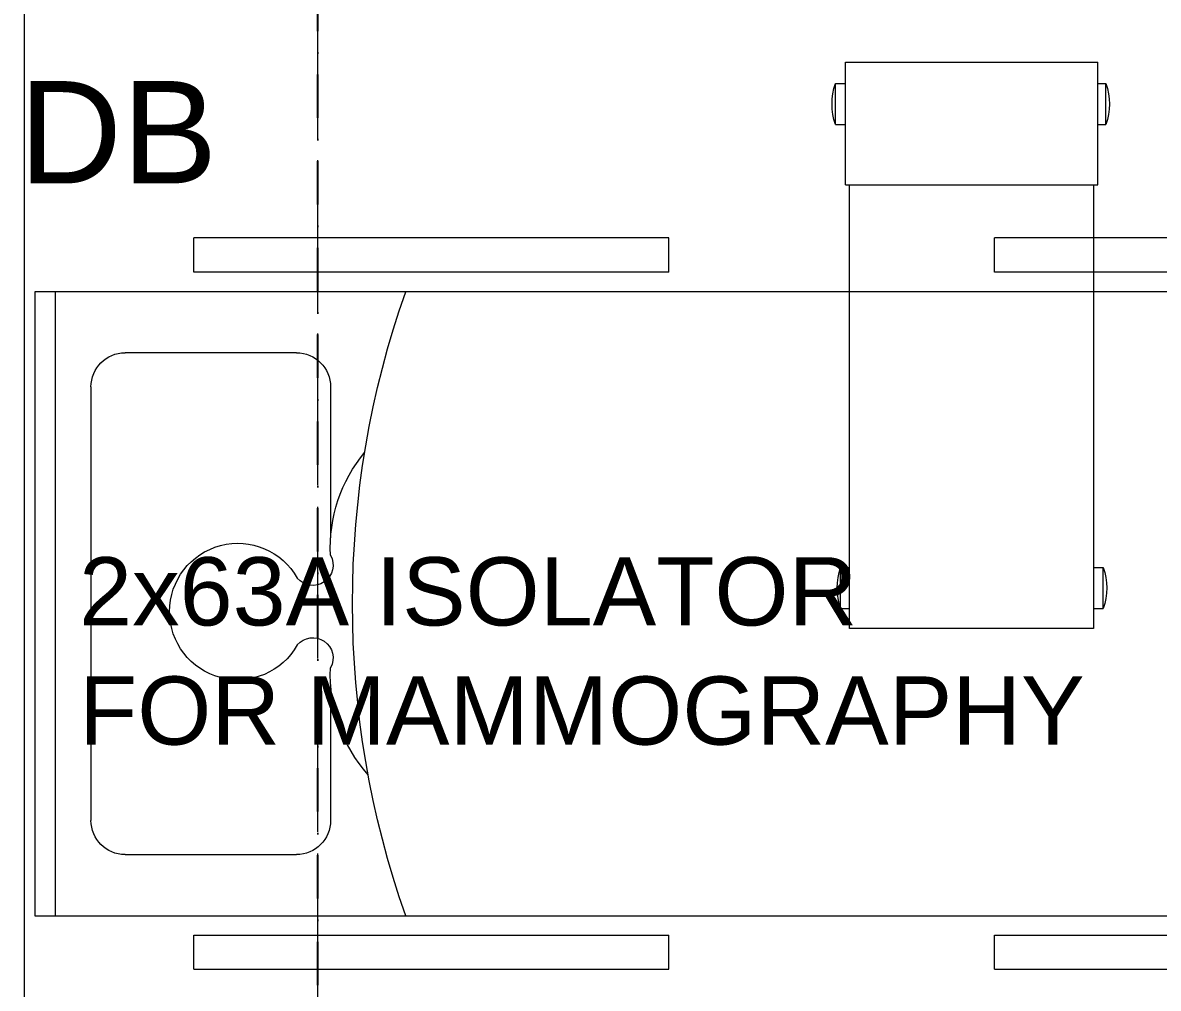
# Model space of a CAD drawing. Header units: millimetres. Extents: x 26027 to 581921, y 7230 to 233891.
# Drawn here: x 480366 to 482031, y 157648 to 159063 of the extents above; entities that cross this region are included whole.
import ezdxf

# ---------------------------------------------------------------- set-up
doc = ezdxf.new("R2010")
doc.units = ezdxf.units.MM
doc.header["$LTSCALE"] = 5
doc.linetypes.add('CENTER', pattern=[50.8, 31.75, -6.35, 6.35, -6.35])
doc.linetypes.add('DASHDOT', pattern=[25.4, 12.7, -6.35, 0, -6.35])
doc.layers.add('axes', color=9, linetype='Continuous')
doc.layers.add('E-POWR-IDEN _1-100_', color=7, linetype='Continuous', lineweight=9, true_color=0x4e7e3e)
for name, color, linetype, lineweight in [('Medical Equipment and Furniture', 163, 'Continuous', 0), ('Medical Equipment and Furniture1', 163, 'Continuous', 5), ('Walls', 32, 'Continuous', 5)]:
    doc.layers.add(name, color=color, linetype=linetype, lineweight=lineweight)
doc.styles.add('Arial', font='arial.ttf', dxfattribs={"height": 245.883234})

# ---------------------------------------------------------------- blocks, each defined once
blk = doc.blocks.new('Hospital Bed')
at = {"layer": 'Medical Equipment and Furniture1'}
for p, q in [((38.338, -101.6315, 0), (38.338, -101.6815, 0)), ((38.338, -101.6315, 0), (39.0347, -101.6315, 0)), ((39.0347, -101.6315, 0), (39.0347, -101.6815, 0)), ((39.5123, -101.6315, 0), (40.209, -101.6315, 0)), ((39.5123, -101.6315, 0), (39.5123, -101.6815, 0)), ((38.338, -101.6815, 0), (39.0347, -101.6815, 0)), ((39.5123, -101.6815, 0), (40.209, -101.6815, 0)), ((38.105, -102.6245, 0), (38.105, -101.7101, 0)), ((38.105, -101.7101, 0), (40.4164, -101.7101, 0)), ((38.135, -102.6245, 0), (38.135, -101.7101, 0)), ((38.2374, -101.7997, 0), (38.4887, -101.7997, 0)), ((38.1874, -102.485, 0), (38.1874, -101.8497, 0)), ((38.5387, -102.0476, 0), (38.5387, -101.8497, 0)), ((38.5387, -102.485, 0), (38.5387, -102.264, 0)), ((38.4887, -102.535, 0), (38.2374, -102.535, 0)), ((40.4164, -102.6245, 0), (38.105, -102.6245, 0)), ((38.338, -102.6532, 0), (38.338, -102.7032, 0)), ((39.0347, -102.6532, 0), (38.338, -102.6532, 0)), ((39.0347, -102.6532, 0), (39.0347, -102.7032, 0)), ((40.209, -102.6532, 0), (39.5123, -102.6532, 0)), ((39.5123, -102.6532, 0), (39.5123, -102.7032, 0)), ((39.0347, -102.7032, 0), (38.338, -102.7032, 0)), ((40.209, -102.7032, 0), (39.5123, -102.7032, 0))]:
    blk.add_line(p, q, dxfattribs=at)
at = {"layer": 'Medical Equipment and Furniture1', "elevation": 0}
for points in [[(38.6489, -102.6245), (38.6489, -102.6245), (38.6489, -102.6245), (38.6489, -102.6245), (38.6489, -102.6245), (38.6489, -102.6245), (38.6489, -102.6245), (38.6489, -102.6245), (38.6489, -102.6245), (38.6489, -102.6245), (38.6489, -102.6245), (38.6489, -102.6245), (38.6489, -102.6245), (38.6489, -102.6245), (38.6489, -102.6245), (38.6489, -102.6245), (38.6489, -102.6245), (38.6489, -102.6245), (38.6489, -102.6245), (38.6489, -102.6245), (38.6489, -102.6245), (38.6489, -102.6245), (38.6489, -102.6245), (38.6489, -102.6245), (38.6489, -102.6245), (38.6489, -102.6245), (38.6489, -102.6245), (38.6489, -102.6245), (38.6489, -102.6245), (38.6489, -102.6245), (38.6489, -102.6245), (38.6489, -102.6245), (38.6489, -102.6245), (38.6489, -102.6245), (38.6489, -102.6245), (38.6489, -102.6245), (38.6489, -102.6245), (38.6489, -102.6245), (38.6489, -102.6245), (38.6489, -102.6245), (38.6489, -102.6245), (38.6489, -102.6245), (38.6489, -102.6245), (38.6489, -102.6245), (38.6489, -102.6245), (38.6489, -102.6245), (38.6489, -102.6245), (38.6489, -102.6245), (38.6489, -102.6245), (38.6489, -102.6245), (38.6489, -102.6245), (38.6489, -102.6245), (38.6489, -102.6245), (38.6489, -102.6245), (38.6489, -102.6245), (38.6489, -102.6245), (38.6489, -102.6245), (38.6489, -102.6245), (38.6489, -102.6245), (38.6489, -102.6245), (38.6489, -102.6245), (38.6489, -102.6245), (38.6489, -102.6245), (38.6489, -102.6245), (38.6489, -102.6245), (38.6489, -102.6245), (38.6489, -102.6245), (38.6489, -102.6245), (38.6489, -102.6245), (38.6489, -102.6245), (38.6489, -102.6245), (38.6489, -102.6245), (38.6489, -102.6245), (38.6489, -102.6245), (38.6489, -102.6245), (38.6489, -102.6245), (38.6489, -102.6245), (38.6489, -102.6245), (38.6489, -102.6245), (38.6489, -102.6245), (38.6489, -102.6245), (38.6489, -102.6245), (38.6489, -102.6245), (38.6489, -102.6245), (38.6489, -102.6245), (38.6489, -102.6245), (38.6489, -102.6245), (38.6489, -102.6245), (38.6489, -102.6245), (38.6489, -102.6245), (38.6489, -102.6245), (38.6489, -102.6245), (38.6489, -102.6245), (38.6489, -102.6245), (38.6489, -102.6245), (38.6489, -102.6245), (38.6489, -102.6245), (38.6489, -102.6245), (38.6489, -102.6245), (38.6489, -102.6245), (38.6489, -102.6245), (38.6489, -102.6245), (38.6489, -102.6245), (38.6489, -102.6245), (38.6489, -102.6245), (38.6489, -102.6245), (38.6489, -102.6245), (38.6489, -102.6245), (38.6489, -102.6245), (38.6489, -102.6245), (38.6489, -102.6245), (38.6489, -102.6245), (38.6489, -102.6245), (38.6489, -102.6245), (38.6489, -102.6245), (38.6489, -102.6245), (38.6489, -102.6245), (38.6489, -102.6245), (38.6489, -102.6245), (38.6489, -102.6245), (38.6489, -102.6245), (38.6489, -102.6245), (38.6489, -102.6245), (38.6489, -102.6245), (38.6489, -102.6245), (38.6489, -102.6245), (38.6489, -102.6245), (38.6489, -102.6245), (38.6489, -102.6245), (38.6489, -102.6245), (38.6489, -102.6245), (38.6489, -102.6245), (38.6489, -102.6245), (38.6489, -102.6245), (38.6489, -102.6245), (38.6489, -102.6245), (38.6489, -102.6245), (38.6489, -102.6245), (38.6489, -102.6245), (38.6489, -102.6245), (38.6489, -102.6245), (38.6489, -102.6245), (38.6489, -102.6245), (38.6489, -102.6245), (38.6489, -102.6245), (38.6489, -102.6245), (38.6489, -102.6245), (38.6489, -102.6245), (38.6489, -102.6245), (38.6489, -102.6245), (38.6489, -102.6245), (38.6489, -102.6245), (38.6489, -102.6245), (38.6489, -102.6245), (38.6489, -102.6245), (38.6489, -102.6245), (38.6489, -102.6245), (38.6489, -102.6245), (38.6489, -102.6245), (38.6489, -102.6245), (38.6489, -102.6245), (38.6489, -102.6245), (38.6489, -102.6245), (38.6489, -102.6245), (38.6489, -102.6245), (38.6489, -102.6245), (38.6489, -102.6245), (38.6489, -102.6245), (38.6489, -102.6245), (38.6489, -102.6245), (38.6489, -102.6245), (38.6489, -102.6245), (38.6489, -102.6245), (38.6489, -102.6245), (38.6489, -102.6245), (38.6489, -102.6245), (38.6489, -102.6245), (38.6489, -102.6245), (38.6489, -102.6245), (38.6489, -102.6245), (38.6489, -102.6245), (38.6489, -102.6245), (38.6489, -102.6245), (38.6489, -102.6245), (38.6489, -102.6245), (38.6489, -102.6245), (38.6489, -102.6245), (38.6489, -102.6245), (38.6489, -102.6245), (38.6489, -102.6245), (38.6489, -102.6245), (38.6489, -102.6245), (38.6489, -102.6245), (38.6489, -102.6245), (38.6489, -102.6245), (38.6489, -102.6245), (38.6489, -102.6245), (38.6489, -102.6245), (38.6489, -102.6245), (38.6489, -102.6245), (38.6489, -102.6245), (38.6489, -102.6245), (38.6489, -102.6245), (38.6489, -102.6245), (38.6489, -102.6245), (38.6489, -102.6245), (38.6489, -102.6245), (38.6489, -102.6245), (38.6489, -102.6245), (38.6489, -102.6245), (38.6489, -102.6245), (38.6489, -102.6245), (38.6489, -102.6245), (38.6489, -102.6245), (38.6489, -102.6245), (38.6489, -102.6245), (38.6489, -102.6245), (38.6489, -102.6245), (38.6489, -102.6245)], [(38.6489, -102.6245), (38.6489, -102.6245), (38.6489, -102.6245), (38.6489, -102.6245), (38.6489, -102.6245), (38.6489, -102.6245), (38.6489, -102.6245), (38.6489, -102.6245), (38.6489, -102.6245), (38.6489, -102.6245), (38.6489, -102.6245), (38.6489, -102.6245), (38.6489, -102.6245), (38.6489, -102.6245), (38.6489, -102.6245), (38.6489, -102.6245), (38.6489, -102.6245), (38.6489, -102.6245), (38.6489, -102.6245), (38.6489, -102.6245), (38.6489, -102.6245), (38.6489, -102.6245), (38.6489, -102.6245), (38.6489, -102.6245), (38.6489, -102.6245), (38.6489, -102.6245), (38.6489, -102.6245), (38.6489, -102.6245), (38.6489, -102.6245), (38.6489, -102.6245), (38.6489, -102.6245), (38.6489, -102.6245), (38.6489, -102.6245), (38.6489, -102.6245), (38.6489, -102.6245), (38.6489, -102.6245), (38.6489, -102.6245), (38.6489, -102.6245), (38.6489, -102.6245), (38.6489, -102.6245), (38.6489, -102.6245), (38.6489, -102.6245), (38.6489, -102.6245), (38.6489, -102.6245), (38.6489, -102.6245), (38.6489, -102.6245), (38.6489, -102.6245), (38.6489, -102.6245), (38.6489, -102.6245), (38.6489, -102.6245), (38.6489, -102.6245), (38.6489, -102.6245), (38.6489, -102.6245), (38.6489, -102.6245), (38.6489, -102.6245), (38.6489, -102.6245), (38.6489, -102.6245), (38.6489, -102.6245), (38.6489, -102.6245), (38.6489, -102.6245), (38.6489, -102.6245), (38.6489, -102.6245), (38.6489, -102.6245), (38.6489, -102.6245), (38.6489, -102.6245), (38.6489, -102.6245), (38.6489, -102.6245), (38.6489, -102.6245), (38.6489, -102.6245), (38.6489, -102.6245), (38.6489, -102.6245), (38.6489, -102.6245), (38.6489, -102.6245), (38.6489, -102.6245), (38.6489, -102.6245), (38.6489, -102.6245), (38.6489, -102.6245), (38.6489, -102.6245), (38.6489, -102.6245), (38.6489, -102.6245), (38.6489, -102.6245), (38.6489, -102.6245), (38.6489, -102.6245), (38.6489, -102.6245), (38.6489, -102.6245), (38.6489, -102.6245), (38.6489, -102.6245), (38.6489, -102.6245), (38.6489, -102.6245), (38.6489, -102.6245), (38.6489, -102.6245), (38.6489, -102.6245), (38.6489, -102.6245), (38.6489, -102.6245), (38.6489, -102.6245), (38.6489, -102.6245), (38.6489, -102.6245), (38.6489, -102.6245), (38.6489, -102.6245), (38.6489, -102.6245), (38.6489, -102.6245), (38.6489, -102.6245), (38.6489, -102.6245), (38.6489, -102.6245), (38.6489, -102.6245), (38.6489, -102.6245), (38.6489, -102.6245), (38.6489, -102.6245), (38.6489, -102.6245), (38.6489, -102.6245), (38.6489, -102.6245), (38.6489, -102.6245), (38.6489, -102.6245), (38.6489, -102.6245), (38.6489, -102.6245), (38.6489, -102.6245), (38.6489, -102.6245), (38.6489, -102.6245), (38.6489, -102.6245), (38.6489, -102.6245), (38.6489, -102.6245), (38.6489, -102.6245), (38.6489, -102.6245), (38.6489, -102.6245), (38.6489, -102.6245), (38.6489, -102.6245), (38.6489, -102.6245), (38.6489, -102.6245), (38.6489, -102.6245), (38.6489, -102.6245), (38.6489, -102.6245), (38.6489, -102.6245), (38.6489, -102.6245), (38.6489, -102.6245), (38.6489, -102.6245), (38.6489, -102.6245), (38.6489, -102.6245), (38.6489, -102.6245), (38.6489, -102.6245), (38.6489, -102.6245), (38.6489, -102.6245), (38.6489, -102.6245), (38.6489, -102.6245), (38.6489, -102.6245), (38.6489, -102.6245), (38.6489, -102.6245), (38.6489, -102.6245), (38.6489, -102.6245), (38.6489, -102.6245), (38.6489, -102.6245), (38.6489, -102.6245), (38.6489, -102.6245), (38.6489, -102.6245), (38.6489, -102.6245), (38.6489, -102.6245), (38.6489, -102.6245), (38.6489, -102.6245), (38.6489, -102.6245), (38.6489, -102.6245), (38.6489, -102.6245), (38.6489, -102.6245), (38.6489, -102.6245), (38.6489, -102.6245), (38.6489, -102.6245), (38.6489, -102.6245), (38.6489, -102.6245), (38.6489, -102.6245), (38.6489, -102.6245), (38.6489, -102.6245), (38.6489, -102.6245), (38.6489, -102.6245), (38.6489, -102.6245), (38.6489, -102.6245), (38.6489, -102.6245), (38.6489, -102.6245), (38.6489, -102.6245), (38.6489, -102.6245), (38.6489, -102.6245), (38.6489, -102.6245), (38.6489, -102.6245), (38.6489, -102.6245), (38.6489, -102.6245), (38.6489, -102.6245), (38.6489, -102.6245), (38.6489, -102.6245), (38.6489, -102.6245), (38.6489, -102.6245), (38.6489, -102.6245), (38.6489, -102.6245), (38.6489, -102.6245), (38.6489, -102.6245), (38.6489, -102.6245), (38.6489, -102.6245), (38.6489, -102.6245), (38.6489, -102.6245), (38.6489, -102.6245), (38.6489, -102.6245), (38.6489, -102.6245), (38.6489, -102.6245), (38.6489, -102.6245), (38.6489, -102.6245), (38.6489, -102.6245), (38.6489, -102.6245), (38.6489, -102.6245), (38.6489, -102.6245), (38.6489, -102.6245), (38.6489, -102.6245), (38.6489, -102.6245), (38.6489, -102.6245), (38.6489, -102.6245), (38.6489, -102.6245), (38.6489, -102.6245), (38.6489, -102.6245), (38.6489, -102.6245)], [(38.6489, -102.6245), (38.6489, -102.6245), (38.6489, -102.6245), (38.6489, -102.6245), (38.6489, -102.6245), (38.6489, -102.6245), (38.6489, -102.6245), (38.6489, -102.6245), (38.6489, -102.6245), (38.6489, -102.6245), (38.6489, -102.6245), (38.6489, -102.6245), (38.6489, -102.6245), (38.6489, -102.6245), (38.6489, -102.6245), (38.6489, -102.6245), (38.6489, -102.6245), (38.6489, -102.6245), (38.6489, -102.6245), (38.6489, -102.6245), (38.6489, -102.6245), (38.6489, -102.6245), (38.6489, -102.6245), (38.6489, -102.6245), (38.6489, -102.6245), (38.6489, -102.6245), (38.6489, -102.6245), (38.6489, -102.6245), (38.6489, -102.6245), (38.6489, -102.6245), (38.6489, -102.6245), (38.6489, -102.6245), (38.6489, -102.6245), (38.6489, -102.6245), (38.6489, -102.6245), (38.6489, -102.6245), (38.6489, -102.6245), (38.6489, -102.6245), (38.6489, -102.6245), (38.6489, -102.6245), (38.6489, -102.6245), (38.6489, -102.6245), (38.6489, -102.6245), (38.6489, -102.6245), (38.6489, -102.6245), (38.6489, -102.6245), (38.6489, -102.6245), (38.6489, -102.6245), (38.6489, -102.6245), (38.6489, -102.6245), (38.6489, -102.6245), (38.6489, -102.6245), (38.6489, -102.6245), (38.6489, -102.6245), (38.6489, -102.6245), (38.6489, -102.6245), (38.6489, -102.6245), (38.6489, -102.6245), (38.6489, -102.6245), (38.6489, -102.6245), (38.6489, -102.6245), (38.6489, -102.6245), (38.6489, -102.6245), (38.6489, -102.6245), (38.6489, -102.6245), (38.6489, -102.6245), (38.6489, -102.6245), (38.6489, -102.6245), (38.6489, -102.6245), (38.6489, -102.6245), (38.6489, -102.6245), (38.6489, -102.6245), (38.6489, -102.6245), (38.6489, -102.6245), (38.6489, -102.6245), (38.6489, -102.6245), (38.6489, -102.6245), (38.6489, -102.6245), (38.6489, -102.6245), (38.6489, -102.6245), (38.6489, -102.6245), (38.6489, -102.6245), (38.6489, -102.6245), (38.6489, -102.6245), (38.6489, -102.6245), (38.6489, -102.6245), (38.6489, -102.6245), (38.6489, -102.6245), (38.6489, -102.6245), (38.6489, -102.6245), (38.6489, -102.6245), (38.6489, -102.6245), (38.6489, -102.6245), (38.6489, -102.6245), (38.6489, -102.6245), (38.6489, -102.6245), (38.6489, -102.6245), (38.6489, -102.6245), (38.6489, -102.6245), (38.6489, -102.6245), (38.6489, -102.6245), (38.6489, -102.6245), (38.6489, -102.6245), (38.6489, -102.6245), (38.6489, -102.6245), (38.6489, -102.6245), (38.6489, -102.6245), (38.6489, -102.6245), (38.6489, -102.6245), (38.6489, -102.6245), (38.6489, -102.6245), (38.6489, -102.6245), (38.6489, -102.6245), (38.6489, -102.6245), (38.6489, -102.6245), (38.6489, -102.6245), (38.6489, -102.6245), (38.6489, -102.6245), (38.6489, -102.6245), (38.6489, -102.6245), (38.6489, -102.6245), (38.6489, -102.6245), (38.6489, -102.6245), (38.6489, -102.6245), (38.6489, -102.6245), (38.6489, -102.6245), (38.6489, -102.6245), (38.6489, -102.6245), (38.6489, -102.6245), (38.6489, -102.6245), (38.6489, -102.6245), (38.6489, -102.6245), (38.6489, -102.6245), (38.6489, -102.6245), (38.6489, -102.6245), (38.6489, -102.6245), (38.6489, -102.6245), (38.6489, -102.6245), (38.6489, -102.6245), (38.6489, -102.6245), (38.6489, -102.6245), (38.6489, -102.6245), (38.6489, -102.6245), (38.6489, -102.6245), (38.6489, -102.6245), (38.6489, -102.6245), (38.6489, -102.6245), (38.6489, -102.6245), (38.6489, -102.6245), (38.6489, -102.6245), (38.6489, -102.6245), (38.6489, -102.6245), (38.6489, -102.6245), (38.6489, -102.6245), (38.6489, -102.6245), (38.6489, -102.6245), (38.6489, -102.6245), (38.6489, -102.6245), (38.6489, -102.6245), (38.6489, -102.6245), (38.6489, -102.6245), (38.6489, -102.6245), (38.6489, -102.6245), (38.6489, -102.6245), (38.6489, -102.6245), (38.6489, -102.6245), (38.6489, -102.6245), (38.6489, -102.6245), (38.6489, -102.6245), (38.6489, -102.6245), (38.6489, -102.6245), (38.6489, -102.6245), (38.6489, -102.6245), (38.6489, -102.6245), (38.6489, -102.6245), (38.6489, -102.6245), (38.6489, -102.6245), (38.6489, -102.6245), (38.6489, -102.6245), (38.6489, -102.6245), (38.6489, -102.6245), (38.6489, -102.6245), (38.6489, -102.6245), (38.6489, -102.6245), (38.6489, -102.6245), (38.6489, -102.6245), (38.6489, -102.6245), (38.6489, -102.6245), (38.6489, -102.6245), (38.6489, -102.6245), (38.6489, -102.6245), (38.6489, -102.6245), (38.6489, -102.6245), (38.6489, -102.6245), (38.6489, -102.6245), (38.6489, -102.6245), (38.6489, -102.6245), (38.6489, -102.6245), (38.6489, -102.6245), (38.6489, -102.6245), (38.6489, -102.6245), (38.6489, -102.6245), (38.6489, -102.6245), (38.6489, -102.6245), (38.6489, -102.6245), (38.6489, -102.6245), (38.6489, -102.6245), (38.6489, -102.6245), (38.6489, -102.6245), (38.6489, -102.6245), (38.6489, -102.6245), (38.6489, -102.6245), (38.6489, -102.6245), (38.6489, -102.6245), (38.6489, -102.6245), (38.6489, -102.6245), (38.6489, -102.6245), (38.6489, -102.6245), (38.6489, -102.6245), (38.6489, -102.6245), (38.6489, -102.6245), (38.6489, -102.6245), (38.6489, -102.6245), (38.6489, -102.6245), (38.6489, -102.6245), (38.6489, -102.6245), (38.6489, -102.6245), (38.6489, -102.6245), (38.6489, -102.6245), (38.6489, -102.6245), (38.6489, -102.6245), (38.6489, -102.6245), (38.6489, -102.6245), (38.6489, -102.6245), (38.6489, -102.6245), (38.6489, -102.6245), (38.6489, -102.6245), (38.6489, -102.6245), (38.6489, -102.6245), (38.6489, -102.6245), (38.6489, -102.6245), (38.6489, -102.6245), (38.6489, -102.6245), (38.6489, -102.6245), (38.6489, -102.6245), (38.6489, -102.6245), (38.6489, -102.6245), (38.6489, -102.6245), (38.6489, -102.6245), (38.6489, -102.6245), (38.6489, -102.6245), (38.6489, -102.6245), (38.6489, -102.6245), (38.6489, -102.6245), (38.6489, -102.6245), (38.6489, -102.6245), (38.6489, -102.6245), (38.6489, -102.6245), (38.6489, -102.6245), (38.6489, -102.6245), (38.6489, -102.6245), (38.6489, -102.6245), (38.6489, -102.6245), (38.6489, -102.6245), (38.6489, -102.6245), (38.6489, -102.6245), (38.6489, -102.6245), (38.6489, -102.6245), (38.6489, -102.6245), (38.6489, -102.6245), (38.6489, -102.6245), (38.6489, -102.6245), (38.6489, -102.6245), (38.6489, -102.6245), (38.6489, -102.6245), (38.6489, -102.6245), (38.6489, -102.6245)]]:
    blk.add_lwpolyline(points, close=True, dxfattribs=at)
for points in [[(38.6489, -102.6245), (38.6489, -102.6245), (38.6489, -102.6245), (38.6489, -102.6245), (38.6489, -102.6245), (38.6489, -102.6245), (38.6489, -102.6245), (38.6489, -102.6245)], [(38.6489, -102.6245), (38.6489, -102.6245), (38.6489, -102.6245), (38.6489, -102.6245), (38.6489, -102.6245), (38.6489, -102.6245), (38.6489, -102.6245), (38.6489, -102.6245), (38.6489, -102.6245), (38.6489, -102.6245), (38.6489, -102.6245), (38.6489, -102.6245), (38.6489, -102.6245), (38.6489, -102.6245), (38.6489, -102.6245), (38.6489, -102.6245), (38.6489, -102.6245), (38.6489, -102.6245), (38.6489, -102.6245), (38.6489, -102.6245), (38.6489, -102.6245), (38.6489, -102.6245), (38.6489, -102.6245), (38.6489, -102.6245), (38.6489, -102.6245), (38.6489, -102.6245), (38.6489, -102.6245), (38.6489, -102.6245), (38.6489, -102.6245), (38.6489, -102.6245), (38.6489, -102.6245), (38.6489, -102.6245), (38.6489, -102.6245), (38.6489, -102.6245), (38.6489, -102.6245), (38.6489, -102.6245), (38.6489, -102.6245), (38.6489, -102.6245), (38.6489, -102.6245), (38.6489, -102.6245), (38.6489, -102.6245), (38.6489, -102.6245), (38.6489, -102.6245), (38.6489, -102.6245), (38.6489, -102.6245), (38.6489, -102.6245), (38.6489, -102.6245), (38.6489, -102.6245), (38.6489, -102.6245), (38.6489, -102.6245), (38.6489, -102.6245), (38.6489, -102.6245), (38.6489, -102.6245), (38.6489, -102.6245), (38.6489, -102.6245), (38.6489, -102.6245), (38.6489, -102.6245), (38.6489, -102.6245), (38.6489, -102.6245), (38.6489, -102.6245), (38.6489, -102.6245), (38.6489, -102.6245), (38.6489, -102.6245), (38.6489, -102.6245), (38.6489, -102.6245), (38.6489, -102.6245), (38.6489, -102.6245), (38.6489, -102.6245), (38.6489, -102.6245), (38.6489, -102.6245), (38.6489, -102.6245), (38.6489, -102.6245), (38.6489, -102.6245), (38.6489, -102.6245), (38.6489, -102.6245), (38.6489, -102.6245), (38.6489, -102.6245), (38.6489, -102.6245), (38.6489, -102.6245), (38.6489, -102.6245), (38.6489, -102.6245), (38.6489, -102.6245), (38.6489, -102.6245), (38.6489, -102.6245), (38.6489, -102.6245), (38.6489, -102.6245), (38.6489, -102.6245), (38.6489, -102.6245), (38.6489, -102.6245), (38.6489, -102.6245), (38.6489, -102.6245), (38.6489, -102.6245), (38.6489, -102.6245), (38.6489, -102.6245), (38.6489, -102.6245), (38.6489, -102.6245), (38.6489, -102.6245), (38.6489, -102.6245), (38.6489, -102.6245), (38.6489, -102.6245), (38.6489, -102.6245), (38.6489, -102.6245), (38.6489, -102.6245), (38.6489, -102.6245), (38.6489, -102.6245), (38.6489, -102.6245), (38.6489, -102.6245), (38.6489, -102.6245), (38.6489, -102.6245), (38.6489, -102.6245), (38.6489, -102.6245)], [(38.6489, -102.6245), (38.6489, -102.6245), (38.6489, -102.6245), (38.6489, -102.6245), (38.6489, -102.6245), (38.6489, -102.6245), (38.6489, -102.6245), (38.6489, -102.6245), (38.6489, -102.6245), (38.6489, -102.6245), (38.6489, -102.6245), (38.6489, -102.6245), (38.6489, -102.6245), (38.6489, -102.6245), (38.6489, -102.6245), (38.6489, -102.6245), (38.6489, -102.6245)], [(38.6489, -102.6245), (38.6489, -102.6245), (38.6489, -102.6245), (38.6489, -102.6245), (38.6489, -102.6245), (38.6489, -102.6245), (38.6489, -102.6245)], [(38.6489, -102.6245), (38.6489, -102.6245), (38.6489, -102.6245), (38.6489, -102.6245), (38.6489, -102.6245), (38.6489, -102.6245), (38.6489, -102.6245), (38.6489, -102.6245), (38.6489, -102.6245), (38.6489, -102.6245), (38.6489, -102.6245), (38.6489, -102.6245)], [(38.6489, -102.6245), (38.6489, -102.6245), (38.6489, -102.6245), (38.6489, -102.6245), (38.6489, -102.6245), (38.6489, -102.6245), (38.6489, -102.6245), (38.6489, -102.6245), (38.6489, -102.6245), (38.6489, -102.6245), (38.6489, -102.6245), (38.6489, -102.6245), (38.6489, -102.6245), (38.6489, -102.6245), (38.6489, -102.6245), (38.6489, -102.6245), (38.6489, -102.6245), (38.6489, -102.6245), (38.6489, -102.6245), (38.6489, -102.6245), (38.6489, -102.6245), (38.6489, -102.6245), (38.6489, -102.6245), (38.6489, -102.6245), (38.6489, -102.6245), (38.6489, -102.6245), (38.6489, -102.6245), (38.6489, -102.6245), (38.6489, -102.6245), (38.6489, -102.6245), (38.6489, -102.6245), (38.6489, -102.6245), (38.6489, -102.6245), (38.6489, -102.6245), (38.6489, -102.6245), (38.6489, -102.6245), (38.6489, -102.6245), (38.6489, -102.6245), (38.6489, -102.6245), (38.6489, -102.6245), (38.6489, -102.6245), (38.6489, -102.6245), (38.6489, -102.6245), (38.6489, -102.6245), (38.6489, -102.6245), (38.6489, -102.6245), (38.6489, -102.6245), (38.6489, -102.6245), (38.6489, -102.6245), (38.6489, -102.6245), (38.6489, -102.6245), (38.6489, -102.6245), (38.6489, -102.6245), (38.6489, -102.6245), (38.6489, -102.6245), (38.6489, -102.6245), (38.6489, -102.6245), (38.6489, -102.6245), (38.6489, -102.6245), (38.6489, -102.6245), (38.6489, -102.6245), (38.6489, -102.6245), (38.6489, -102.6245), (38.6489, -102.6245), (38.6489, -102.6245), (38.6489, -102.6245), (38.6489, -102.6245), (38.6489, -102.6245), (38.6489, -102.6245), (38.6489, -102.6245), (38.6489, -102.6245), (38.6489, -102.6245), (38.6489, -102.6245), (38.6489, -102.6245), (38.6489, -102.6245), (38.6489, -102.6245), (38.6489, -102.6245), (38.6489, -102.6245), (38.6489, -102.6245), (38.6489, -102.6245), (38.6489, -102.6245), (38.6489, -102.6245), (38.6489, -102.6245), (38.6489, -102.6245), (38.6489, -102.6245), (38.6489, -102.6245), (38.6489, -102.6245), (38.6489, -102.6245), (38.6489, -102.6245)], [(38.6489, -102.6245), (38.6489, -102.6245), (38.6489, -102.6245), (38.6489, -102.6245), (38.6489, -102.6245), (38.6489, -102.6245), (38.6489, -102.6245), (38.6489, -102.6245), (38.6489, -102.6245), (38.6489, -102.6245), (38.6489, -102.6245), (38.6489, -102.6245), (38.6489, -102.6245), (38.6489, -102.6245), (38.6489, -102.6245), (38.6489, -102.6245), (38.6489, -102.6245), (38.6489, -102.6245), (38.6489, -102.6245), (38.6489, -102.6245), (38.6489, -102.6245), (38.6489, -102.6245), (38.6489, -102.6245), (38.6489, -102.6245), (38.6489, -102.6245), (38.6489, -102.6245), (38.6489, -102.6245), (38.6489, -102.6245), (38.6489, -102.6245), (38.6489, -102.6245), (38.6489, -102.6245), (38.6489, -102.6245), (38.6489, -102.6245), (38.6489, -102.6245), (38.6489, -102.6245), (38.6489, -102.6245), (38.6489, -102.6245), (38.6489, -102.6245), (38.6489, -102.6245), (38.6489, -102.6245), (38.6489, -102.6245), (38.6489, -102.6245), (38.6489, -102.6245), (38.6489, -102.6245), (38.6489, -102.6245), (38.6489, -102.6245), (38.6489, -102.6245), (38.6489, -102.6245), (38.6489, -102.6245), (38.6489, -102.6245), (38.6489, -102.6245), (38.6489, -102.6245), (38.6489, -102.6245), (38.6489, -102.6245)], [(38.6489, -102.6245), (38.6489, -102.6245), (38.6489, -102.6245), (38.6489, -102.6245), (38.6489, -102.6245), (38.6489, -102.6245), (38.6489, -102.6245), (38.6489, -102.6245), (38.6489, -102.6245), (38.6489, -102.6245)], [(38.6489, -102.6245), (38.6489, -102.6245), (38.6489, -102.6245), (38.6489, -102.6245), (38.6489, -102.6245), (38.6489, -102.6245), (38.6489, -102.6245), (38.6489, -102.6245), (38.6489, -102.6245), (38.6489, -102.6245)], [(38.6489, -102.6245), (38.6489, -102.6245), (38.6489, -102.6245), (38.6489, -102.6245), (38.6489, -102.6245), (38.6489, -102.6245), (38.6489, -102.6245), (38.6489, -102.6245), (38.6489, -102.6245), (38.6489, -102.6245), (38.6489, -102.6245), (38.6489, -102.6245), (38.6489, -102.6245), (38.6489, -102.6245), (38.6489, -102.6245)], [(38.6489, -102.6245), (38.6489, -102.6245), (38.6489, -102.6245), (38.6489, -102.6245), (38.6489, -102.6245), (38.6489, -102.6245), (38.6489, -102.6245), (38.6489, -102.6245), (38.6489, -102.6245), (38.6489, -102.6245)], [(38.6489, -102.6245), (38.6489, -102.6245), (38.6489, -102.6245), (38.6489, -102.6245), (38.6489, -102.6245), (38.6489, -102.6245), (38.6489, -102.6245)], [(38.6489, -102.6245), (38.6489, -102.6245), (38.6489, -102.6245), (38.6489, -102.6245), (38.6489, -102.6245), (38.6489, -102.6245), (38.6489, -102.6245), (38.6489, -102.6245), (38.6489, -102.6245), (38.6489, -102.6245)], [(38.6489, -102.6245), (38.6489, -102.6245), (38.6489, -102.6245), (38.6489, -102.6245), (38.6489, -102.6245), (38.6489, -102.6245), (38.6489, -102.6245), (38.6489, -102.6245), (38.6489, -102.6245), (38.6489, -102.6245), (38.6489, -102.6245), (38.6489, -102.6245), (38.6489, -102.6245), (38.6489, -102.6245), (38.6489, -102.6245), (38.6489, -102.6245), (38.6489, -102.6245), (38.6489, -102.6245)], [(38.6489, -102.6245), (38.6489, -102.6245), (38.6489, -102.6245), (38.6489, -102.6245), (38.6489, -102.6245), (38.6489, -102.6245), (38.6489, -102.6245), (38.6489, -102.6245), (38.6489, -102.6245)]]:
    blk.add_lwpolyline(points, dxfattribs=at)
at = {"layer": 'Medical Equipment and Furniture1'}
for centre, radius, start, end in [((39.9488, -102.1673, 0), 1.378, 160.6222, 199.3778), ((38.2374, -101.8497, 0), 0.05, 90, 180), ((38.4887, -101.8497, 0), 0.05, 0, 90), ((38.7578, -102.0625, 0), 0.2195, 138.2973, 182.816), ((38.4026, -102.1558, 0), 0.1, 29.3037, 330.6963), ((38.5126, -102.0878, 0), 0.0297, 220.0437, 29.1003), ((38.5126, -102.2238, 0), 0.0297, 330.8997, 139.9563), ((38.7578, -102.2491, 0), 0.2195, 177.184, 219.6878), ((38.2374, -102.485, 0), 0.05, 180, 270), ((38.4887, -102.485, 0), 0.05, 270, 0)]:
    blk.add_arc(centre, radius, start, end, dxfattribs=at)
blk = doc.blocks.new('HF13963-P')
at = {"layer": 'Medical Equipment and Furniture1'}
for p, q in [((0.18, 0.185), (0, 0.185)), ((0, 0.185), (0, -0.185)), ((0.0915, 0.1995), (0.0315, 0.1995)), ((0.0315, 0.1995), (0.0315, 0.185)), ((0.0915, 0.1995), (0.0915, 0.185)), ((0.18, 0.185), (0.18, -0.185)), ((0.8007, 0.1919), (0.7407, 0.1919)), ((0.7407, 0.1919), (0.7407, 0.1788)), ((0.8007, 0.1919), (0.8007, 0.1788)), ((0.83, 0.1788), (0.18, 0.1788)), ((0.83, -0.1788), (0.83, 0.1788)), ((0.18, -0.1788), (0.83, -0.1788)), ((0.7407, -0.1788), (0.7407, -0.1933)), ((0.8007, -0.1788), (0.8007, -0.1933)), ((0.18, -0.185), (0, -0.185)), ((0.0315, -0.185), (0.0315, -0.1971)), ((0.0915, -0.1971), (0.0315, -0.1971)), ((0.0915, -0.185), (0.0915, -0.1971)), ((0.8007, -0.1933), (0.7407, -0.1933))]:
    blk.add_line(p, q, dxfattribs=at)
for centre, start, end in [((0.0615, 0.112), 71.0754, 108.9246), ((0.7707, 0.1044), 71.0754, 108.9246), ((0.0615, -0.1096), 251.0754, 288.9246), ((0.7707, -0.1058), 251.0754, 288.9246)]:
    blk.add_arc(centre, 0.0925, start, end, dxfattribs=at)

msp = doc.modelspace()

# ---------------------------------------------------------------- hatches: boundary and pattern name
h = msp.add_hatch(color=232)
h.paths.add_polyline_path([(452720.1, 142585.4), (451980.3, 142585.4), (451980.3, 145653, -0.003864), (451880.3, 145727.9), (451880.3, 142485.4), (452721.9, 142485.4, -0.014247)])
h.paths.add_polyline_path([(453382.7, 142585.4), (452720.1, 142585.4, 0.014247), (452721.9, 142485.4), (453556, 142485.4, -0.060991)])
h.paths.add_polyline_path([(455357.1, 142585.4), (453382.7, 142585.4, 0.060991), (453556, 142485.4), (455108.3, 142485.4, 0.009163), (455173.3, 142510.6, 0.030789)])
h.paths.add_polyline_path([(456435.8, 142585.4), (455357.1, 142585.4, -0.030789), (455173.3, 142510.6, -0.009163), (455108.3, 142485.4), (456435.8, 142485.4)])
h.paths.add_polyline_path([(451980.3, 148629.6, 0.001377), (451880.3, 148604.2), (451880.3, 145727.9, 0.003864), (451980.3, 145653)])
h.paths.add_polyline_path([(451980.3, 150186.6), (453418.2, 150186.6), (453418.2, 150286.6), (451880.3, 150286.6), (451880.3, 148604.2, -0.001377), (451980.3, 148629.6)])
h.paths.add_polyline_path([(480248.8, 158948.2), (476718.5, 158947.5), (476733, 158310.1), (476833, 158310.1), (476820.8, 158847.5), (480248.8, 158848.2)])
h.paths.add_polyline_path([(480167.2, 158745.9), (480673, 158745.9), (480673, 159055), (480167.2, 159055)], flags=9)
h.paths.add_polyline_path([(475783.7, 158497.2), (478858.2, 158497.2), (478858.2, 158681.7), (475783.7, 158681.7)], flags=9)

# ---------------------------------------------------------------- linework, layer by layer
at = {"layer": 'axes', "linetype": 'CENTER', "lineweight": 0}
msp.add_line((480798.8, 120285.6, 0), (480798.8, 230811.1, 0), dxfattribs=at)
at = {"layer": 'axes', "linetype": 'DASHDOT'}
msp.add_line((480798.8, 120285.6, 0), (480798.8, 230811.1, 0), dxfattribs=at)
at = {"layer": 'Walls'}
msp.add_line((480368.4, 163680.3, 2.4), (480368.4, 157010.3, 2.4), dxfattribs=at)

# ---------------------------------------------------------------- block references
at = {"layer": 'Medical Equipment and Furniture', "xscale": -1000, "yscale": 1000, "zscale": 1000}
for name, p, rotation in [('HF13963-P', (481757.5, 159005.6, 2.4), 89.99999880791079), ('Hospital Bed', (442279, 56044.6, 2.4), 180)]:
    msp.add_blockref(name, p, dxfattribs=dict(at, rotation=rotation))

# ---------------------------------------------------------------- texts
at = {"layer": 'E-POWR-IDEN _1-100_', "attachment_point": 1, "rotation": 360, "line_spacing_factor": 1.047943, "style": 'Arial'}
for s, insert, char_height, width in [('PDB', (480220.8, 158977.8, 0), 150, 2475.925), ('2x63A ISOLATOR\\PFOR MAMMOGRAPHY', (480448.9, 158280, 2.4), 100, 1493.13)]:
    msp.add_mtext(s, dxfattribs=dict(at, insert=insert, char_height=char_height, width=width))

doc.saveas('drawing.dxf')
